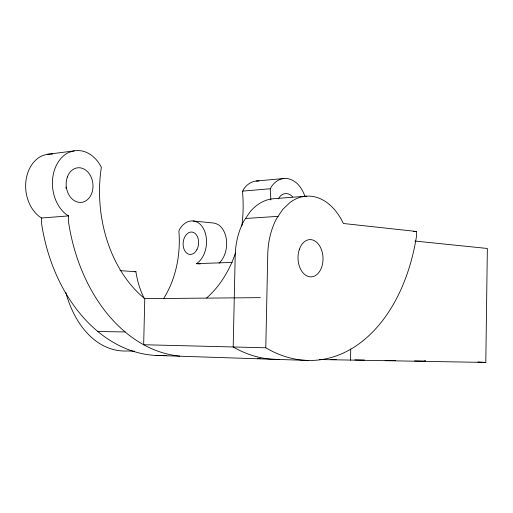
<?xml version="1.0" encoding="UTF-8"?>
<svg xmlns="http://www.w3.org/2000/svg" width="513" height="513" viewBox="0 0 513 513"><rect width="100%" height="100%" fill="white"/><g stroke="black" fill="none" stroke-linecap="round" stroke-linejoin="round"><path stroke-width="0.77" d="M319.528 359.542L485.805 362.435L487.35 248.465L414.882 241.046M350.539 360.145L350.738 348.981M306.524 196.158L273.948 198.698A60.816 41.668 88 0 0 250.171 211.722L244.073 220.635A60.816 41.668 88 0 0 235.191 255.929L233.191 346.968L234.223 347.57A169.643 115.996 85.7 0 0 279.213 359.369M265.792 347.782L267.748 254.64A62.182 41.7 88 0 1 276.622 218.544L282.721 209.432L289.967 202.507A62.182 41.7 88 0 1 343.383 223.488L416.498 231.478L416.53 236.031A173.465 116.098 85.8 0 1 410.034 264.964L408.81 268.927A173.465 116.098 85.8 0 1 367.866 336.618L365.205 338.952A173.465 116.098 85.8 0 1 266.831 348.398L265.792 347.782L143.666 344.73L144.769 298.643L142.518 296.764A118.195 85.427 85.5 0 1 114.136 258.372L112.597 255.019A118.195 85.427 85.5 0 1 102.465 222.334L101.773 218.506A118.195 85.427 85.5 0 1 101.234 168.149L101.356 167.405L99.509 164.038A34.595 26.612 84 0 0 70.287 151.976L68.261 152.675A34.788 26.759 84 0 0 52.416 181.98A34.788 26.759 84 0 0 66.619 214.761L68.601 215.915L68.338 220.712A159.133 115.136 85.5 0 0 123.71 330.763L126.673 333.251A159.133 115.136 85.5 0 0 141.601 343.582L144.692 345.3A159.133 115.136 85.5 0 0 179.678 356.08M52.602 154.092A33.852 26.445 83.8 0 0 43.413 155.42L41.406 156.106A34.044 26.593 83.8 0 0 25.65 184.808A34.044 26.593 83.8 0 0 39.745 216.858L41.713 217.987L41.45 222.68A155.914 114.707 85.3 0 0 96.45 330.366L99.4 332.802A155.914 114.707 85.3 0 0 164.865 355.406L166.456 355.438M270.813 200.006A118.195 85.427 85.5 0 0 270.229 189.457L271.274 186.867A30.447 20.693 86.4 0 1 295.02 181.884L296.514 182.923A30.613 20.809 86.4 0 1 305.011 196.607M241.809 226.079A115.81 85.113 85.4 0 0 242.534 191.798L243.579 189.252A29.869 20.667 86.3 0 1 259.02 181.025M200.141 263.958L196.267 263.663L197.441 263.002A22.495 15.473 -84.9 0 0 206.534 242.457A22.495 15.473 -84.9 0 0 198.339 222.783L197.197 222.238A22.373 15.39 -84.9 0 0 179.64 229.24L178.883 231.241A77.726 50.992 -85.3 0 1 163.551 298.63M47.292 154.342L74.186 150.88M256.167 181.031L283.881 178.498M242.463 191.125L270.159 188.771M41.713 217.987L68.601 215.915M245.541 218.487L278.091 216.351M413.324 231.639L416.498 231.478M196.267 263.663L232.197 262.406M134.355 271.755L135.913 271.704L136.202 273.532A75.045 51.46 -85.3 0 0 144.435 298.784M144.769 298.643L260.341 297.649M97.842 331.52L125.114 331.937M354.842 359.87L364.397 360.036M385.096 360.389L395.446 360.568M414.555 360.895L425.7 361.088M257.494 358.337L260.675 358.401M336.233 359.504L330.853 359.363M134.509 351.187L127.32 350.963A104.594 68.665 -85.3 0 1 90.346 336.316L88.8 334.809A104.594 68.665 -85.3 0 1 65.773 292.436M424.405 360.928L425.675 360.966M155.343 355.413L308.679 360.453M477.879 361.934L485.805 362.435M119.997 270.633L135.913 271.704M193.1 220.968L213.177 222.995A22.097 15.428 -84.9 0 1 217.288 224.252L218.429 224.79A22.219 15.512 -84.9 0 1 226.663 243.008A22.219 15.512 -84.9 0 1 219.089 263.233M235.627 252.672A115.81 85.113 85.4 0 1 206.617 297.995M65.914 187.168A17.019 13.293 83.8 0 1 65.965 188.226M278.322 198.864A15.307 10.401 86.4 0 1 292.583 196.832M196.883 249.741A11.248 7.74 -84.9 0 0 192.119 232.062A11.248 7.74 -84.9 0 0 183.603 247.907A11.248 7.74 -84.9 0 0 196.883 249.741M299.419 249.164A18.641 12.498 88 0 0 311.051 276.879A18.641 12.498 88 0 0 321.067 248.683A18.641 12.498 88 0 0 299.419 249.164M67.331 177.088A17.391 13.376 84 0 0 80.907 202.423A17.391 13.376 84 0 0 90.474 175.747A17.391 13.376 84 0 0 67.331 177.088"/></g></svg>
